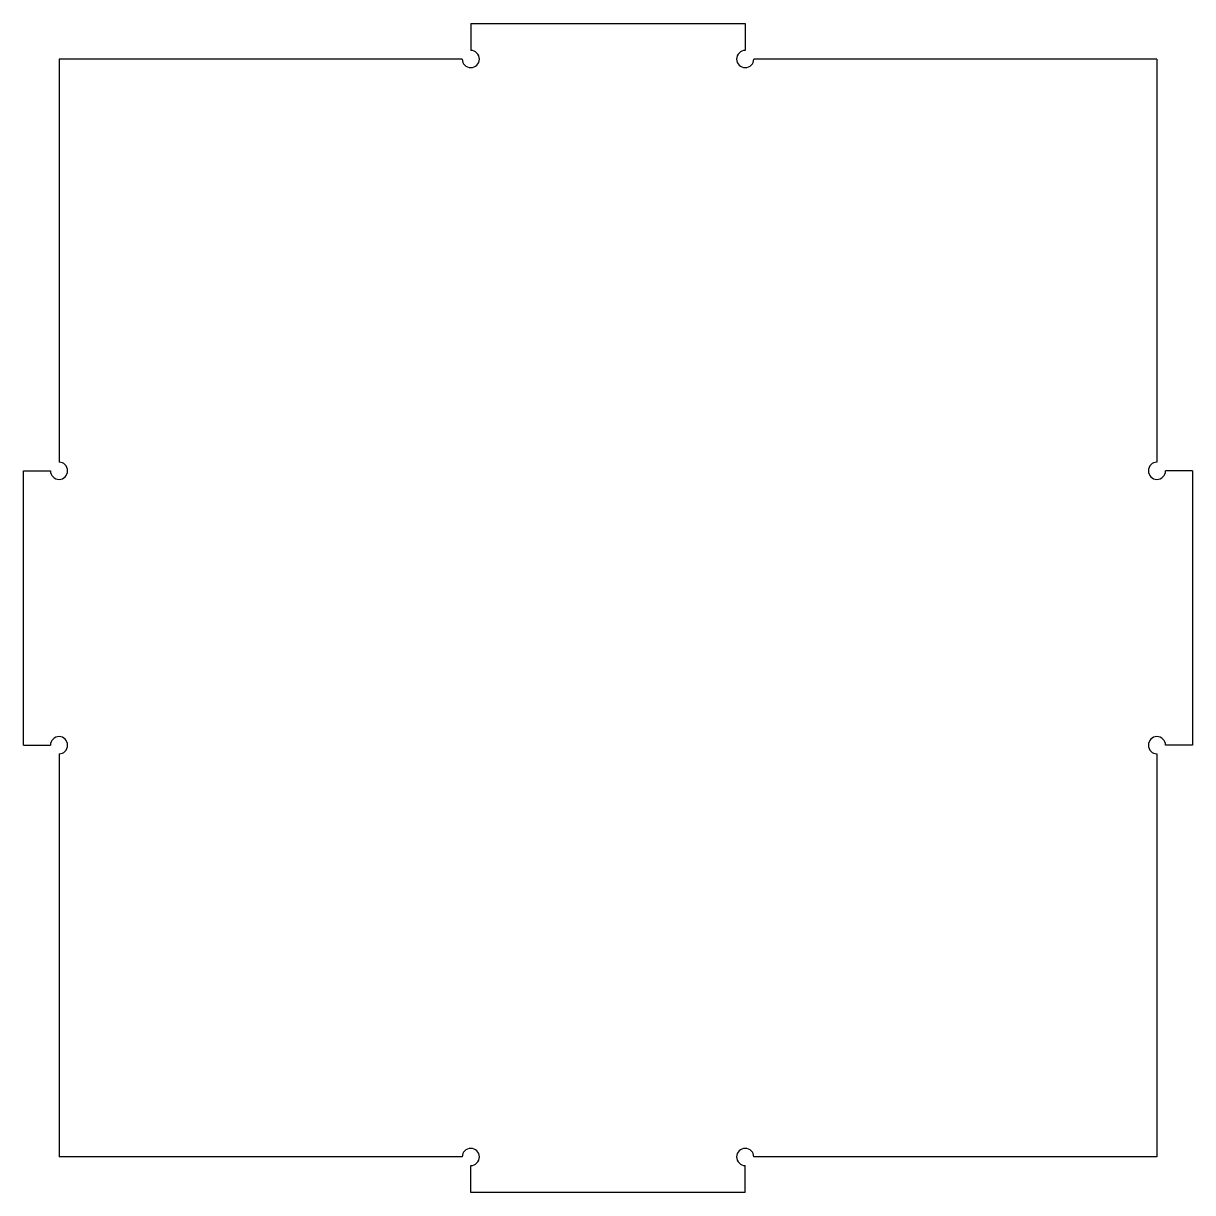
# Model space of a CAD drawing. Extents: x -2.07 to 0.07, y -2.06 to 0.07.
import ezdxf

# ---------------------------------------------------------------- set-up
doc = ezdxf.new("R2010")
doc.units = 0
doc.header["$MEASUREMENT"] = 0
doc.layers.add('VISIBLE', color=7, linetype='CONTINUOUS')

msp = doc.modelspace()

# ---------------------------------------------------------------- linework, layer by layer
at = {"layer": 'VISIBLE'}
for p, q in [((-1.25, 0.065), (-0.75, 0.065)), ((-1.25, 0.065), (-1.25, 0.015625)), ((-0.75, 0.065), (-0.75, 0.015625)), ((-1.265625, 0), (-2, 0)), ((-2, 0), (-2, -0.734375)), ((0, 0), (-0.734375, 0)), ((0, 0), (0, -0.734375)), ((-2.065, -0.75), (-2.015625, -0.75)), ((-2.065, -1.25), (-2.065, -0.75)), ((0.065, -0.75), (0.015625, -0.75)), ((0.065, -0.75), (0.065, -1.25)), ((-2.065, -1.25), (-2.015625, -1.25)), ((0.065, -1.25), (0.015625, -1.25)), ((-2, -1.265625), (-2, -2)), ((0, -1.265625), (0, -2)), ((-1.265625, -2), (-2, -2)), ((0, -2), (-0.734375, -2)), ((-1.25, -2.065), (-1.25, -2.015625)), ((-0.75, -2.065), (-0.75, -2.015625)), ((-0.75, -2.065), (-1.25, -2.065))]:
    msp.add_line(p, q, dxfattribs=at)
for centre, start, end in [((-1.25, 0), 180, 90), ((-0.75, 0), 90, 0), ((-2, -0.75), 180, 90), ((0, -0.75), 90, 0), ((-2, -1.25), 270, 180), ((0, -1.25), 0, 270), ((-1.25, -2), 270, 180), ((-0.75, -2), 0, 270)]:
    msp.add_arc(centre, 0.015625, start, end, dxfattribs=at)

doc.saveas('drawing.dxf')
